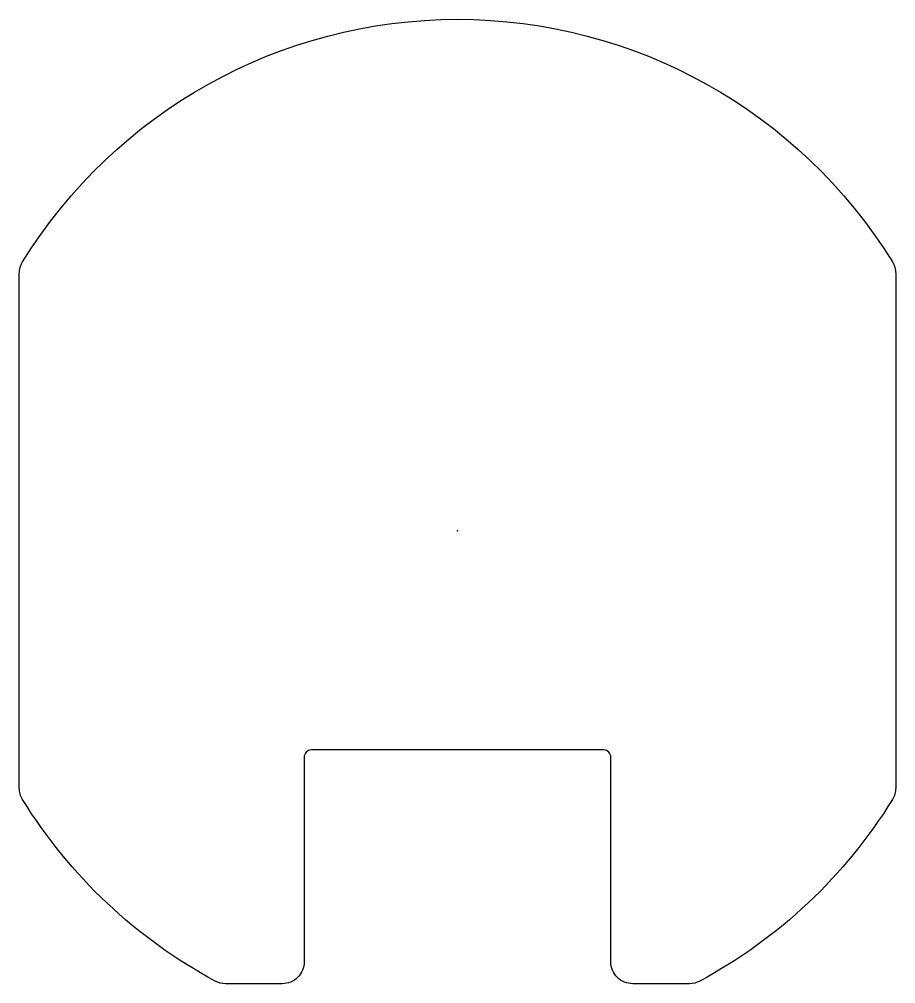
# Model space of a CAD drawing. Header units: millimetres. Extents: x -60 to 60, y -62 to 70.
import ezdxf

# ---------------------------------------------------------------- set-up
doc = ezdxf.new("R2010")
doc.units = ezdxf.units.MM
doc.layers.get('0').update_dxf_attribs({"linetype": 'CONTINUOUS'})

msp = doc.modelspace()

# ---------------------------------------------------------------- linework, layer by layer
msp.add_lwpolyline([(20, -30), (-20, -30, 0.414214), (-21, -31), (-21, -59, -0.414214), (-24, -62), (-31.75, -62, -0.124049), (-33.17, -61.64, -0.131685), (-59.55, -36.79, -0.139238), (-60, -35.21), (-60, 35.21, -0.139238), (-59.55, 36.79, -0.557656), (59.55, 36.79, -0.139238), (60, 35.21), (60, -35.21, -0.139238), (59.55, -36.79, -0.131685), (33.17, -61.64, -0.124049), (31.75, -62), (24, -62, -0.414214), (21, -59), (21, -31, 0.414214)], format="xyb", close=True)
msp.add_point((0, 0))

doc.saveas('drawing.dxf')
